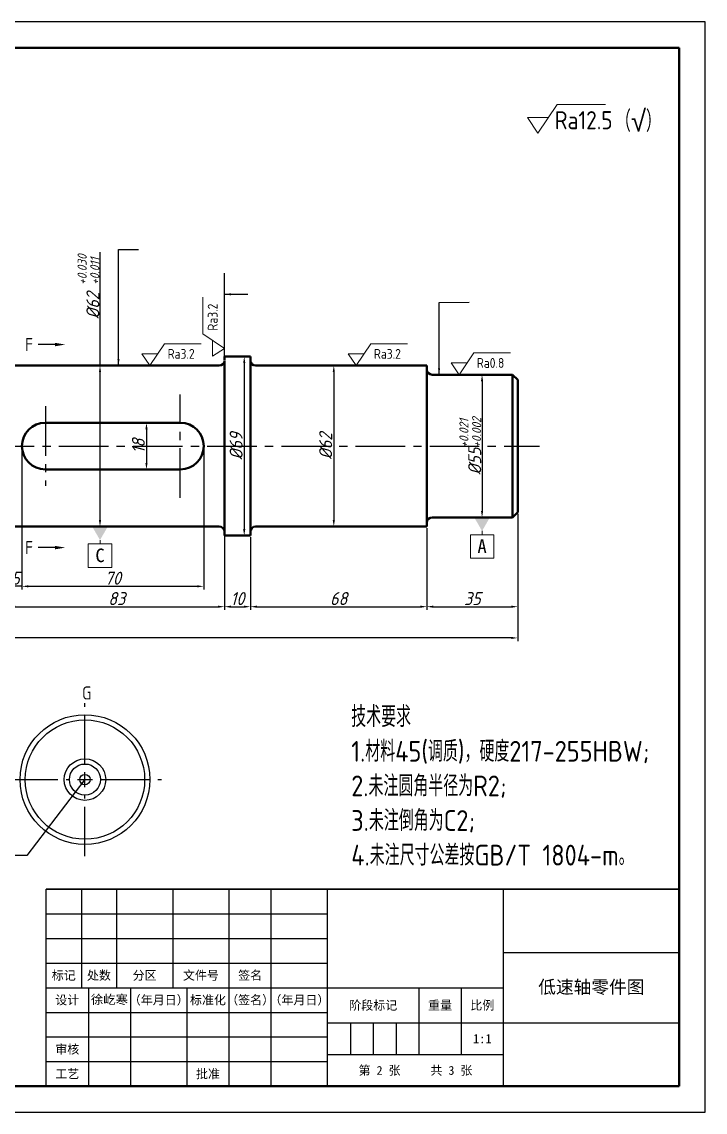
# Model space of a CAD drawing. Header units: millimetres. Extents: x -3078 to 425, y -739 to 825.
# Drawn here: x -2450 to -2186.7, y -739.5 to -319.5 of the extents above; entities that cross this region are included whole.
import ezdxf
from ezdxf import colors
from ezdxf.entities.mleader import LeaderData, LeaderLine
from ezdxf.enums import TextEntityAlignment as Align
from ezdxf.math import Vec2, Vec3

# ---------------------------------------------------------------- set-up
doc = ezdxf.new("R2010")
doc.units = ezdxf.units.MM
doc.linetypes.add('CENTER2', pattern=[28.575, 19.05, -3.175, 3.175, -3.175])
for name, color, linetype in [('中心线', 1, 'CENTER2'), ('点划线', 1, 'CENTER2'), ('细实线', 7, 'Continuous')]:
    doc.layers.add(name, color=color, linetype=linetype)
for name, color, linetype, lineweight in [('图层1', 7, 'Continuous', 50), ('标注', 7, 'Continuous', 15), ('粗实线', 7, 'Continuous', 50)]:
    doc.layers.add(name, color=color, linetype=linetype, lineweight=lineweight)
doc.styles.add('fansong', font='simfang.ttf', dxfattribs={"height": 4})
doc.styles.add('GB字体', font='gbenor.shx', dxfattribs={"height": 5, "bigfont": 'gbcbig.shx'})
doc.styles.add('SongTi', font='SimSun.ttf', dxfattribs={"height": 4})
doc.styles.get("Standard").update_dxf_attribs({"font": 'arial.ttf'})
doc.styles.add('公差', font='gbenor.shx', dxfattribs={"height": 5})
doc.styles.add('标注', font='isocp.shx', dxfattribs={"oblique": 15, "height": 5, "bigfont": 'gbcbig.shx'})
doc.dimstyles.new('1比2', dxfattribs={"dimtxt": 5, "dimasz": 2.5, "dimexe": 1.25, "dimexo": 0.625, "dimtad": 1, "dimlfac": 2, "dimdsep": 46, "dimtxsty": '标注', "dimcen": 2.5, "dimadec": 0, "dimazin": 0, "dimtfac": 1, "dimtmove": 0, "dimatfit": 3, "dimfxl": 1, "dimarcsym": 0})
doc.dimstyles.new('ISO-25', dxfattribs={"dimtxt": 4, "dimasz": 2.5, "dimexe": 1.25, "dimexo": 0.625, "dimtad": 1, "dimtxsty": 'Standard', "dimcen": 2.5, "dimadec": 0, "dimazin": 0, "dimtfac": 1, "dimtmove": 0, "dimatfit": 3, "dimfxl": 1, "dimarcsym": 0})
doc.dimstyles.new('标注', dxfattribs={"dimtxt": 5, "dimasz": 2.5, "dimexe": 1.25, "dimexo": 0.625, "dimtad": 1, "dimdsep": 46, "dimtxsty": '标注', "dimcen": 2.5, "dimadec": 0, "dimazin": 0, "dimtfac": 1, "dimtmove": 0, "dimatfit": 3, "dimfxl": 1, "dimarcsym": 0})

# ---------------------------------------------------------------- blocks, each defined once
blk = doc.blocks.new('*D20')
at = {"layer": 'Defpoints', "color": 0, "transparency": 16777216}
for p in [(-2454.93, -451.89), (-2454.93, -513.89), (-2419.87, -513.89)]:
    blk.add_point(p, dxfattribs=at)
at = {"layer": '细实线', "color": 0, "lineweight": -2, "transparency": 16777216}
for p, q in [((-2419.87, -451.89), (-2419.87, -408.21)), ((-2454.3, -451.89), (-2418.62, -451.89)), ((-2419.87, -511.39), (-2419.87, -454.39)), ((-2454.3, -513.89), (-2418.62, -513.89))]:
    blk.add_line(p, q, dxfattribs=at)
at = {"layer": '细实线', "color": 0, "transparency": 16777216}
for points in [[(-2420.29, -454.39), (-2419.46, -454.39), (-2419.87, -451.89)], [(-2420.29, -511.39), (-2419.46, -511.39), (-2419.87, -513.89)]]:
    blk.add_solid(points, dxfattribs=at)
at = {"layer": '细实线', "color": 0, "transparency": 16777216, "insert": (-2424.31, -421.46), "char_height": 5, "attachment_point": 5, "rotation": 90, "style": '标注'}
blk.add_mtext('%%C62 {\\H0.7x;\\S+0.030^ +0.011;}', dxfattribs=at)
blk = doc.blocks.new('*D21')
at = {"layer": 'Defpoints', "color": 0, "transparency": 16777216}
for p in [(-2388.93, -473.89), (-2401.97, -491.89), (-2388.93, -491.89)]:
    blk.add_point(p, dxfattribs=at)
at = {"layer": '细实线', "color": 0, "lineweight": -2, "transparency": 16777216}
for p, q in [((-2389.55, -473.89), (-2403.22, -473.89)), ((-2401.97, -476.39), (-2401.97, -489.39)), ((-2389.55, -491.89), (-2403.22, -491.89))]:
    blk.add_line(p, q, dxfattribs=at)
at = {"layer": '细实线', "color": 0, "transparency": 16777216}
for points in [[(-2402.38, -476.39), (-2401.55, -476.39), (-2401.97, -473.89)], [(-2402.38, -489.39), (-2401.55, -489.39), (-2401.97, -491.89)]]:
    blk.add_solid(points, dxfattribs=at)
at = {"layer": '细实线', "color": 0, "transparency": 16777216, "insert": (-2405.09, -482.89), "char_height": 5, "attachment_point": 5, "rotation": 90, "style": '标注'}
blk.add_mtext('18', dxfattribs=at)
blk = doc.blocks.new('*D23')
at = {"layer": 'Defpoints', "color": 0, "transparency": 16777216}
for p in [(-2449.93, -482.89), (-2379.93, -482.89), (-2379.93, -536.91)]:
    blk.add_point(p, dxfattribs=at)
at = {"layer": '细实线', "color": 0, "lineweight": -2, "transparency": 16777216}
for p, q in [((-2449.93, -483.51), (-2449.93, -538.16)), ((-2379.93, -483.51), (-2379.93, -538.16)), ((-2447.43, -536.91), (-2382.43, -536.91))]:
    blk.add_line(p, q, dxfattribs=at)
at = {"layer": '细实线', "color": 0, "transparency": 16777216}
for points in [[(-2447.43, -536.49), (-2447.43, -537.32), (-2449.93, -536.91)], [(-2382.43, -536.49), (-2382.43, -537.32), (-2379.93, -536.91)]]:
    blk.add_solid(points, dxfattribs=at)
at = {"layer": '细实线', "color": 0, "transparency": 16777216, "insert": (-2414.93, -533.78), "char_height": 5, "attachment_point": 5, "style": '标注'}
blk.add_mtext('70', dxfattribs=at)
blk = doc.blocks.new('*D24')
at = {"layer": 'Defpoints', "color": 0, "transparency": 16777216}
for p in [(-2454.93, -513.89), (-2371.93, -513.89), (-2371.93, -544.76)]:
    blk.add_point(p, dxfattribs=at)
at = {"layer": '细实线', "color": 0, "lineweight": -2, "transparency": 16777216}
for p, q in [((-2454.93, -514.51), (-2454.93, -546.01)), ((-2371.93, -514.51), (-2371.93, -546.01)), ((-2452.43, -544.76), (-2374.43, -544.76))]:
    blk.add_line(p, q, dxfattribs=at)
at = {"layer": '细实线', "color": 0, "transparency": 16777216}
for points in [[(-2452.43, -544.34), (-2452.43, -545.17), (-2454.93, -544.76)], [(-2374.43, -544.34), (-2374.43, -545.17), (-2371.93, -544.76)]]:
    blk.add_solid(points, dxfattribs=at)
at = {"layer": '细实线', "color": 0, "transparency": 16777216, "insert": (-2413.43, -541.63), "char_height": 5, "attachment_point": 5, "style": '标注'}
blk.add_mtext('83', dxfattribs=at)
blk = doc.blocks.new('*D25')
at = {"layer": 'Defpoints', "color": 0, "transparency": 16777216}
for p in [(-2371.93, -517.39), (-2361.93, -517.39), (-2361.93, -544.76)]:
    blk.add_point(p, dxfattribs=at)
at = {"layer": '细实线', "color": 0, "lineweight": -2, "transparency": 16777216}
for p, q in [((-2371.93, -518.01), (-2371.93, -546.01)), ((-2361.93, -518.01), (-2361.93, -546.01)), ((-2369.43, -544.76), (-2364.43, -544.76))]:
    blk.add_line(p, q, dxfattribs=at)
at = {"layer": '细实线', "color": 0, "transparency": 16777216}
for points in [[(-2369.43, -544.34), (-2369.43, -545.17), (-2371.93, -544.76)], [(-2364.43, -544.34), (-2364.43, -545.17), (-2361.93, -544.76)]]:
    blk.add_solid(points, dxfattribs=at)
at = {"layer": '细实线', "color": 0, "transparency": 16777216, "insert": (-2366.93, -541.63), "char_height": 5, "attachment_point": 5, "style": '标注'}
blk.add_mtext('10', dxfattribs=at)
blk = doc.blocks.new('*D26')
at = {"layer": 'Defpoints', "color": 0, "transparency": 16777216}
for p in [(-2361.93, -448.39), (-2364.31, -517.39), (-2361.93, -517.39)]:
    blk.add_point(p, dxfattribs=at)
at = {"layer": '细实线', "color": 0, "lineweight": -2, "transparency": 16777216}
for p, q in [((-2362.55, -448.39), (-2365.56, -448.39)), ((-2364.31, -450.89), (-2364.31, -514.89)), ((-2362.55, -517.39), (-2365.56, -517.39))]:
    blk.add_line(p, q, dxfattribs=at)
at = {"layer": '细实线', "color": 0, "transparency": 16777216}
for points in [[(-2364.72, -450.89), (-2363.89, -450.89), (-2364.31, -448.39)], [(-2364.72, -514.89), (-2363.89, -514.89), (-2364.31, -517.39)]]:
    blk.add_solid(points, dxfattribs=at)
at = {"layer": '细实线', "color": 0, "transparency": 16777216, "insert": (-2367.43, -482.89), "char_height": 5, "attachment_point": 5, "rotation": 90, "style": '标注'}
blk.add_mtext('%%C69', dxfattribs=at)
blk = doc.blocks.new('*D27')
at = {"layer": 'Defpoints', "color": 0, "transparency": 16777216}
for p in [(-2293.93, -513.89), (-2361.93, -517.39), (-2293.93, -544.76)]:
    blk.add_point(p, dxfattribs=at)
at = {"layer": '细实线', "color": 0, "lineweight": -2, "transparency": 16777216}
for p, q in [((-2293.93, -514.51), (-2293.93, -546.01)), ((-2361.93, -518.01), (-2361.93, -546.01)), ((-2359.43, -544.76), (-2296.43, -544.76))]:
    blk.add_line(p, q, dxfattribs=at)
at = {"layer": '细实线', "color": 0, "transparency": 16777216}
for points in [[(-2359.43, -544.34), (-2359.43, -545.17), (-2361.93, -544.76)], [(-2296.43, -544.34), (-2296.43, -545.17), (-2293.93, -544.76)]]:
    blk.add_solid(points, dxfattribs=at)
at = {"layer": '细实线', "color": 0, "transparency": 16777216, "insert": (-2327.93, -541.63), "char_height": 5, "attachment_point": 5, "style": '标注'}
blk.add_mtext('68', dxfattribs=at)
blk = doc.blocks.new('*D28')
at = {"layer": 'Defpoints', "color": 0, "transparency": 16777216}
for p in [(-2454.93, -482.89), (-2449.93, -482.89), (-2454.93, -536.91)]:
    blk.add_point(p, dxfattribs=at)
at = {"layer": '细实线', "color": 0, "lineweight": -2, "transparency": 16777216}
for p, q in [((-2454.93, -483.51), (-2454.93, -538.16)), ((-2449.93, -483.51), (-2449.93, -538.16)), ((-2457.43, -536.91), (-2459.93, -536.91)), ((-2449.93, -536.91), (-2454.93, -536.91)), ((-2447.43, -536.91), (-2444.93, -536.91))]:
    blk.add_line(p, q, dxfattribs=at)
at = {"layer": '细实线', "color": 0, "transparency": 16777216}
for points in [[(-2457.43, -536.49), (-2457.43, -537.32), (-2454.93, -536.91)], [(-2447.43, -536.49), (-2447.43, -537.32), (-2449.93, -536.91)]]:
    blk.add_solid(points, dxfattribs=at)
at = {"layer": '细实线', "color": 0, "transparency": 16777216, "insert": (-2452.43, -533.78), "char_height": 5, "attachment_point": 5, "style": '标注'}
blk.add_mtext('5', dxfattribs=at)
blk = doc.blocks.new('*D30')
at = {"layer": 'Defpoints', "color": 0, "transparency": 16777216}
for p in [(-2293.93, -451.89), (-2329.8, -513.89), (-2293.93, -513.89)]:
    blk.add_point(p, dxfattribs=at)
at = {"layer": '细实线', "color": 0, "lineweight": -2, "transparency": 16777216}
for p, q in [((-2294.55, -451.89), (-2331.05, -451.89)), ((-2329.8, -454.39), (-2329.8, -511.39)), ((-2294.55, -513.89), (-2331.05, -513.89))]:
    blk.add_line(p, q, dxfattribs=at)
at = {"layer": '细实线', "color": 0, "transparency": 16777216}
for points in [[(-2330.22, -454.39), (-2329.39, -454.39), (-2329.8, -451.89)], [(-2330.22, -511.39), (-2329.39, -511.39), (-2329.8, -513.89)]]:
    blk.add_solid(points, dxfattribs=at)
at = {"layer": '细实线', "color": 0, "transparency": 16777216, "insert": (-2332.93, -482.89), "char_height": 5, "attachment_point": 5, "rotation": 90, "style": '标注'}
blk.add_mtext('%%C62', dxfattribs=at)
blk = doc.blocks.new('*D31')
at = {"layer": 'Defpoints', "color": 0, "transparency": 16777216}
for p in [(-2260.93, -455.39), (-2272.68, -510.39), (-2260.93, -510.39)]:
    blk.add_point(p, dxfattribs=at)
at = {"layer": '细实线', "color": 0, "lineweight": -2, "transparency": 16777216}
for p, q in [((-2261.55, -455.39), (-2273.93, -455.39)), ((-2272.68, -457.89), (-2272.68, -507.89)), ((-2261.55, -510.39), (-2273.93, -510.39))]:
    blk.add_line(p, q, dxfattribs=at)
at = {"layer": '细实线', "color": 0, "transparency": 16777216}
for points in [[(-2273.1, -457.89), (-2272.27, -457.89), (-2272.68, -455.39)], [(-2273.1, -507.89), (-2272.27, -507.89), (-2272.68, -510.39)]]:
    blk.add_solid(points, dxfattribs=at)
at = {"layer": '细实线', "color": 0, "transparency": 16777216, "insert": (-2277.22, -482.89), "char_height": 5, "attachment_point": 5, "rotation": 90, "style": '标注'}
blk.add_mtext('%%C55{\\H0.7x;\\S+0.021^ +0.002;}', dxfattribs=at)
blk = doc.blocks.new('*D32')
at = {"layer": 'Defpoints', "color": 0, "transparency": 16777216}
for p in [(-2258.93, -508.39), (-2293.93, -513.89), (-2258.93, -544.76)]:
    blk.add_point(p, dxfattribs=at)
at = {"layer": '细实线', "color": 0, "lineweight": -2, "transparency": 16777216}
for p, q in [((-2258.93, -509.01), (-2258.93, -546.01)), ((-2293.93, -514.51), (-2293.93, -546.01)), ((-2291.43, -544.76), (-2261.43, -544.76))]:
    blk.add_line(p, q, dxfattribs=at)
at = {"layer": '细实线', "color": 0, "transparency": 16777216}
for points in [[(-2291.43, -544.34), (-2291.43, -545.17), (-2293.93, -544.76)], [(-2261.43, -544.34), (-2261.43, -545.17), (-2258.93, -544.76)]]:
    blk.add_solid(points, dxfattribs=at)
at = {"layer": '细实线', "color": 0, "transparency": 16777216, "insert": (-2276.43, -541.63), "char_height": 5, "attachment_point": 5, "style": '标注'}
blk.add_mtext('35', dxfattribs=at)
blk = doc.blocks.new('*D33')
at = {"layer": 'Defpoints', "color": 0, "transparency": 16777216}
for p in [(-2683.43, -503.39), (-2258.93, -508.39), (-2683.43, -556.79)]:
    blk.add_point(p, dxfattribs=at)
at = {"layer": '细实线', "color": 0, "lineweight": -2, "transparency": 16777216}
for p, q in [((-2683.43, -504.01), (-2683.43, -558.04)), ((-2258.93, -509.01), (-2258.93, -558.04)), ((-2261.43, -556.79), (-2680.93, -556.79))]:
    blk.add_line(p, q, dxfattribs=at)
at = {"layer": '细实线', "color": 0, "transparency": 16777216}
for points in [[(-2680.93, -556.38), (-2680.93, -557.21), (-2683.43, -556.79)], [(-2261.43, -556.38), (-2261.43, -557.21), (-2258.93, -556.79)]]:
    blk.add_solid(points, dxfattribs=at)
at = {"layer": '细实线', "color": 0, "transparency": 16777216, "insert": (-2471.18, -553.67), "char_height": 5, "attachment_point": 5, "style": '标注'}
blk.add_mtext('424.5', dxfattribs=at)
blk = doc.blocks.new('*U81')
at = {"layer": '点划线', "color": 0, "linetype": 'CENTER2', "transparency": 16777216}
for p, q in [((0, 5.8), (0, 29.5)), ((-29.5, 0), (-5.8, 0)), ((5.8, 0), (29.5, 0)), ((0, -29.5), (0, -5.8))]:
    blk.add_line(p, q, dxfattribs=at)
at = {"layer": '点划线', "color": 0, "linetype": 'Continuous', "transparency": 16777216}
for p, q in [((-2.9, 0), (2.9, 0)), ((0, -2.9), (0, 2.9))]:
    blk.add_line(p, q, dxfattribs=at)

msp = doc.modelspace()

# ---------------------------------------------------------------- linework, layer by layer
at = {"linetype": 'Continuous', "lineweight": 15}
for p, q in [((-2272.6847, -515.5933), (-2272.6847, -517.0933)), ((-2424.3734, -520.5933), (-2415.3734, -520.5933)), ((-2424.3734, -529.5933), (-2424.3734, -520.5933)), ((-2419.8734, -519.0933), (-2419.8734, -520.5933)), ((-2415.3734, -520.5933), (-2415.3734, -529.5933)), ((-2277.1847, -517.0933), (-2268.1847, -517.0933)), ((-2277.1847, -526.0933), (-2277.1847, -517.0933)), ((-2268.1847, -517.0933), (-2268.1847, -526.0933)), ((-2268.1847, -526.0933), (-2277.1847, -526.0933)), ((-2415.3734, -529.5933), (-2424.3734, -529.5933))]:
    msp.add_line(p, q, dxfattribs=at)
for p, q in [((-2440.6058, -653.5901), (-2196.7241, -653.5901)), ((-2440.6058, -729.4644), (-2440.6058, -653.5901)), ((-2196.7241, -653.5901), (-2440.6058, -653.5901)), ((-2440.6058, -653.5901), (-2196.7241, -653.5901)), ((-2427.0568, -653.5901), (-2427.0568, -691.5273)), ((-2413.5079, -653.5901), (-2413.5079, -691.5273)), ((-2391.8295, -653.5901), (-2391.8295, -691.5273)), ((-2370.1511, -729.4644), (-2370.1511, -653.5901)), ((-2353.8923, -729.4644), (-2353.8923, -653.5901)), ((-2332.214, -729.4644), (-2332.214, -653.5901)), ((-2332.214, -729.4644), (-2332.214, -653.5901)), ((-2264.469, -729.4644), (-2264.469, -653.5901)), ((-2440.6058, -663.0744), (-2332.214, -663.0744)), ((-2440.6058, -672.5587), (-2332.214, -672.5587)), ((-2264.469, -677.9783), (-2196.7241, -677.9783)), ((-2440.6058, -682.043), (-2332.214, -682.043)), ((-2440.6058, -691.5273), (-2264.469, -691.5273)), ((-2424.347, -691.5273), (-2424.347, -729.4644)), ((-2408.0883, -691.5273), (-2408.0883, -729.4644)), ((-2386.4099, -691.5273), (-2386.4099, -729.4644)), ((-2296.9866, -691.5273), (-2296.9866, -717.2703)), ((-2280.7278, -691.5273), (-2280.7278, -717.2703)), ((-2440.6058, -701.0116), (-2332.214, -701.0116)), ((-2332.214, -705.0763), (-2196.7241, -705.0763)), ((-2323.4071, -705.0763), (-2323.4071, -717.2703)), ((-2314.6003, -705.0763), (-2314.6003, -717.2703)), ((-2305.7934, -705.0763), (-2305.7934, -717.2703)), ((-2440.6058, -710.4959), (-2332.214, -710.4959)), ((-2332.214, -717.2703), (-2264.469, -717.2703)), ((-2440.6058, -729.4644), (-2440.6058, -718.6252)), ((-2440.6058, -719.9801), (-2332.214, -719.9801))]:
    msp.add_line(p, q)
for points in [[(-2275.6847, -510.3883), (-2269.6847, -510.3883), (-2272.6847, -515.5933)], [(-2422.8734, -513.8883), (-2416.8734, -513.8883), (-2419.8734, -519.0933)]]:
    msp.add_solid(points, dxfattribs=at)
at = {"layer": '中心线'}
for p, q in [((-2388.9287, -502.7837), (-2388.9287, -462.9928)), ((-2440.9287, -467.5756), (-2440.9287, -498.201))]:
    msp.add_line(p, q, dxfattribs=at)
msp.add_lwpolyline([(-2692.8588, -482.8883), (-2250.5045, -482.8883)], dxfattribs=at)
at = {"layer": '图层1'}
for p, q in [((-2755.7241, -329.4644), (-2196.7241, -329.4644)), ((-2196.7241, -329.4644), (-2196.7241, -729.4644)), ((-2755.7241, -729.4644), (-2196.7241, -729.4644)), ((-2376.7241, -729.4644), (-2196.7241, -729.4644)), ((-2376.7241, -729.4644), (-2196.7241, -729.4644)), ((-2336.7241, -729.4644), (-2196.7241, -729.4644))]:
    msp.add_line(p, q, dxfattribs=at)
at = {"layer": '标注'}
for p, q in [((-2251.1389, -362.3162), (-2243.7389, -351.3162)), ((-2243.7389, -351.3162), (-2225.1389, -351.3162)), ((-2255.1389, -356.3162), (-2247.1389, -356.3162)), ((-2251.1389, -362.3162), (-2255.1389, -356.3162)), ((-2380.2912, -439.6473), (-2380.2912, -425.5071)), ((-2371.9287, -445.273), (-2380.2912, -439.6473)), ((-2400.6668, -451.8883), (-2395.0412, -443.5258)), ((-2395.0412, -443.5258), (-2380.901, -443.5258)), ((-2376.4901, -448.3139), (-2376.4901, -442.2321)), ((-2321.2008, -451.8883), (-2315.5751, -443.5258)), ((-2315.5751, -443.5258), (-2301.4349, -443.5258)), ((-2403.7078, -447.3269), (-2397.6259, -447.3269)), ((-2400.6668, -451.8883), (-2403.7078, -447.3269)), ((-2371.9287, -445.273), (-2376.4901, -448.3139)), ((-2324.2417, -447.3269), (-2318.1599, -447.3269)), ((-2321.2008, -451.8883), (-2324.2417, -447.3269)), ((-2281.5434, -455.3883), (-2275.9177, -447.0258)), ((-2275.9177, -447.0258), (-2261.7775, -447.0258)), ((-2284.5843, -450.8269), (-2278.5025, -450.8269)), ((-2281.5434, -455.3883), (-2284.5843, -450.8269))]:
    msp.add_line(p, q, dxfattribs=at)
at = {"layer": '粗实线'}
for p, q in [((-2371.9287, -448.3883), (-2361.9287, -448.3883)), ((-2371.9287, -448.3883), (-2371.9287, -449.6383)), ((-2361.9287, -449.8883), (-2361.9287, -448.3883)), ((-2361.9287, -448.3883), (-2361.9287, -517.3883)), ((-2454.9287, -451.8883), (-2373.9287, -451.8883)), ((-2371.9287, -517.3883), (-2371.9287, -449.8883)), ((-2359.9287, -451.8883), (-2293.9287, -451.8883)), ((-2293.9287, -451.8883), (-2293.9287, -513.8883)), ((-2281.9287, -455.3883), (-2291.9287, -455.3883)), ((-2281.9287, -455.3883), (-2260.9287, -455.3883)), ((-2260.9287, -455.3883), (-2258.9287, -457.3883)), ((-2260.9287, -455.3883), (-2260.9287, -510.3883)), ((-2258.9287, -508.3883), (-2258.9287, -457.3883)), ((-2440.9287, -473.8883), (-2388.9287, -473.8883)), ((-2388.9287, -491.8883), (-2440.9287, -491.8883)), ((-2281.9287, -510.3883), (-2291.9287, -510.3883)), ((-2281.9287, -510.3883), (-2260.9287, -510.3883)), ((-2260.9287, -510.3883), (-2258.9287, -508.3883)), ((-2373.9287, -513.8883), (-2454.9287, -513.8883)), ((-2293.9287, -513.8883), (-2359.9287, -513.8883)), ((-2361.9287, -517.3883), (-2371.9287, -517.3883))]:
    msp.add_line(p, q, dxfattribs=at)
for centre, radius, start, end in [((-2373.9287, -449.8883), 2, 270, 0), ((-2359.9287, -449.8883), 2, 180, 270), ((-2291.9287, -453.3883), 2, 180, 270), ((-2440.9287, -482.8883), 9, 90, 270), ((-2388.9287, -482.8883), 9, 270, 90), ((-2291.9287, -512.3883), 2, 90, 180), ((-2373.9287, -515.8883), 2, 0, 90), ((-2359.9287, -515.8883), 2, 90, 180)]:
    msp.add_arc(centre, radius, start, end, dxfattribs=at)
at = {"layer": '细实线'}
for p, q in [((-2371.9287, -448.3883), (-2371.9287, -416.2307)), ((-2425.6716, -611.3513), (-2448.0261, -640.5996)), ((-2448.0261, -640.5996), (-2472.1985, -640.5996))]:
    msp.add_line(p, q, dxfattribs=at)
msp.add_lwpolyline([(-2780.7241, -739.4644), (-2186.7241, -739.4644), (-2186.7241, -319.4644), (-2780.7241, -319.4644)], close=True, dxfattribs=at)
for radius in [25, 23, 8, 6, 2]:
    msp.add_circle((-2425.6716, -611.3513), radius, dxfattribs=at)

# ---------------------------------------------------------------- block references
at = {"layer": '点划线', "linetype": 'CENTER2'}
msp.add_blockref('*U81', (-2425.6716, -611.3513), dxfattribs=at)

# ---------------------------------------------------------------- texts
for s, height, style, p in [('A', 5.25, 'SongTi', (-2272.6847, -521.476)), ('C', 5.25, 'SongTi', (-2419.8734, -524.976)), ('标记', 3.38725, 'fansong', (-2433.8313, -686.7851)), ('处数', 3.38725, 'fansong', (-2420.2824, -686.7851)), ('文件号', 3.38725, 'fansong', (-2380.9903, -686.7851)), ('签名', 3.38725, 'fansong', (-2362.0217, -686.7851)), ('分区', 3.38725, 'fansong', (-2402.6687, -686.7851)), ('设计', 3.38725, 'fansong', (-2432.4764, -696.2694)), ('（年月日）', 3.38725, 'fansong', (-2397.2491, -696.2694)), ('标准化', 3.38725, 'fansong', (-2378.2805, -696.2694)), ('（签名）', 3.38725, 'fansong', (-2362.0217, -696.2694)), ('（年月日）', 3.38725, 'fansong', (-2343.0531, -696.2694)), ('阶段标记', 3.38725, 'fansong', (-2314.6003, -698.3018)), ('重量', 3.38725, 'fansong', (-2288.8572, -698.3018)), ('比例', 3.38725, 'fansong', (-2272.5984, -698.3018)), ('审核', 3.38725, 'fansong', (-2432.4764, -715.238)), ('第 2 张     共 3 张', 3.387246, 'fansong', (-2298.3415, -723.3674)), ('工艺', 3.38725, 'fansong', (-2432.4764, -724.7223)), ('批准', 3.38725, 'fansong', (-2378.2805, -724.7223))]:
    msp.add_text(s, height=height, dxfattribs=dict(style=style)).set_placement(p, align=Align.MIDDLE_CENTER)
at = {"insert": (-2323.092, -583.1077), "char_height": 8, "width": 146.137093, "attachment_point": 1, "style": 'GB字体'}
msp.add_mtext('技术要求^J1.材料45(调质)，硬度217-255HBW;^J2.未注圆角半径为R2;^J3.未注倒角为C2;^J4.未注尺寸公差按GB/T 1804-m。', dxfattribs=at)
at = {"layer": '粗实线', "attachment_point": 5, "style": 'fansong'}
for s, width, insert, char_height in [('低速轴零件图', 67.744925, (-2230.5966, -691.5273), 5), ('徐屹寒', 16.258782, (-2416.2177, -696.2694), 3.5), ('1:1', 16.258782, (-2272.5984, -711.1733), 3.5)]:
    msp.add_mtext_dynamic_manual_height_columns(s, width=width, gutter_width=25, heights=[0], dxfattribs=dict(at, insert=insert, char_height=char_height))
at = {"layer": '细实线', "attachment_point": 1}
for s, width, gutter_width, insert, char_height, style in [('（√）', 15.131899, 20, (-2221.1375, -353.7447), 8, 'GB字体'), ('Ra12.5', 21.810341, 20, (-2244.6922, -353.8665), 7, 'GB字体'), ('Ra3.2', 16.580792, 15.2045, (-2393.8209, -445.4646), 3.80113, 'GB字体'), ('Ra3.2', 16.580792, 15.2045, (-2314.3549, -445.4646), 3.80113, 'GB字体'), ('Ra0.8', 16.580792, 15.2045, (-2274.6974, -448.9646), 3.80113, 'GB字体'), ('G', 20.55299, 12.5, (-2426.7533, -575.4915), 5, '公差')]:
    msp.add_mtext_dynamic_manual_height_columns(s, width=width, gutter_width=gutter_width, heights=[0], dxfattribs=dict(at, insert=insert, char_height=char_height, style=style))
at = {"layer": '细实线', "insert": (-2378.3524, -438.427), "char_height": 3.80113, "attachment_point": 1, "rotation": 90, "style": 'GB字体'}
msp.add_mtext_dynamic_manual_height_columns('Ra3.2', width=16.580792, gutter_width=15.2045, heights=[0], dxfattribs=at)

# ---------------------------------------------------------------- dimensions: what is measured, and where the dimension line sits
at = {"layer": '细实线'}
dim = msp.add_linear_dim(base=(-2419.8734, -513.8883), p1=(-2454.9287, -451.8883), p2=(-2454.9287, -513.8883), angle=90, text='%%C<> {\\H0.7x;\\S+0.030^ +0.011;}', dimstyle='ISO-25', override={"dimtxsty": '标注'}, dxfattribs=at)
dim.commit()
dim.dimension.update_dxf_attribs({"geometry": '*D20', "text_midpoint": (-2419.8734, -421.463), "dimtype": 160})
for base, p1, p2, picture, middle in [((-2364.3064, -517.3883), (-2361.9287, -448.3883), (-2361.9287, -517.3883), '*D26', (-2367.4314, -482.8883)), ((-2329.803, -513.8883), (-2293.9287, -451.8883), (-2293.9287, -513.8883), '*D30', (-2332.9284, -482.8883))]:
    dim = msp.add_linear_dim(base=base, p1=p1, p2=p2, angle=90, text='%%C<>', dimstyle='标注', dxfattribs=at)
    dim.commit()
    dim.dimension.update_dxf_attribs({"geometry": picture, "text_midpoint": middle})
dim = msp.add_linear_dim(base=(-2272.6847, -510.3883), p1=(-2260.9287, -455.3883), p2=(-2260.9287, -510.3883), angle=90, text='%%C<>{\\H0.7x;\\S+0.021^ +0.002;}', dimstyle='标注', dxfattribs=at)
dim.commit()
dim.dimension.update_dxf_attribs({"geometry": '*D31', "text_midpoint": (-2272.6847, -482.8883), "dimtype": 160})
dim = msp.add_linear_dim(base=(-2401.9677, -491.8883), p1=(-2388.9287, -473.8883), p2=(-2388.9287, -491.8883), angle=90, dimstyle='ISO-25', override={"dimtxsty": '标注'}, dxfattribs=at)
dim.commit()
dim.dimension.update_dxf_attribs({"geometry": '*D21', "text_midpoint": (-2405.0927, -482.8883)})
for base, p1, p2, picture, middle in [((-2454.9287, -536.9063), (-2449.9287, -482.8883), (-2454.9287, -482.8883), '*D28', (-2452.4287, -533.7813)), ((-2258.9287, -544.757), (-2293.9287, -513.8883), (-2258.9287, -508.3883), '*D32', (-2276.4287, -541.632)), ((-2293.9287, -544.757), (-2361.9287, -517.3883), (-2293.9287, -513.8883), '*D27', (-2327.9287, -541.632)), ((-2361.9287, -544.757), (-2371.9287, -517.3883), (-2361.9287, -517.3883), '*D25', (-2366.9287, -541.632))]:
    dim = msp.add_linear_dim(base=base, p1=p1, p2=p2, dimstyle='标注', dxfattribs=at)
    dim.commit()
    dim.dimension.update_dxf_attribs({"geometry": picture, "text_midpoint": middle})
for base, p1, p2, picture, middle in [((-2379.9287, -536.9063), (-2449.9287, -482.8883), (-2379.9287, -482.8883), '*D23', (-2414.9287, -536.9063)), ((-2371.9287, -544.757), (-2454.9287, -513.8883), (-2371.9287, -513.8883), '*D24', (-2413.4287, -544.757))]:
    dim = msp.add_linear_dim(base=base, p1=p1, p2=p2, dimstyle='ISO-25', override={"dimtxsty": '标注'}, dxfattribs=at)
    dim.commit()
    dim.dimension.update_dxf_attribs({"geometry": picture, "text_midpoint": middle, "dimtype": 160})
dim = msp.add_linear_dim(base=(-2683.4287, -556.7942), p1=(-2258.9287, -508.3883), p2=(-2683.4287, -503.3883), dimstyle='标注', dxfattribs=at)
dim.commit()
dim.dimension.update_dxf_attribs({"geometry": '*D33', "text_midpoint": (-2471.1787, -556.7942), "dimtype": 160})

# ---------------------------------------------------------------- leaders
for points in [[(-2412.7581, -451.8883), (-2412.7581, -407.1251), (-2404.9941, -407.1251)], [(-2371.9287, -424.433), (-2362.977, -424.433)], [(-2289.2579, -455.3883), (-2289.2579, -427.6091), (-2277.6204, -427.4346)]]:
    msp.add_leader(points, dimstyle='1比2', override={"dimgap": 0.625, "dimtad": 0}, dxfattribs=at)
ml = msp.add_multileader_mtext('Standard', dxfattribs=at)
ml.set_content('F', color=256, style='公差')
ml.set_leader_properties()
ml.build(insert=Vec2(0, 0))
ctx = ml.context
ctx.base_point, ctx.char_height, ctx.plane_origin = Vec3(-2449.3399, -443.7794), 5, Vec3(-2426.7536, -443.7794)
ctx.text_align_type = 2
notes = []
notes.append((ctx, [(0, (1, 1, 0), (-2442.7332, -443.7794), (-1, 0), 0.94, [(0, [(-2433.2083, -443.7794)], 0, [])])]))
ctx.mtext.insert, ctx.mtext.alignment, ctx.mtext.flow_direction = Vec3(-2445.6732, -441.2794), 3, 5
ml = msp.add_multileader_mtext('Standard', dxfattribs=at)
ml.set_content('F', color=256, style='公差')
ml.set_leader_properties()
ml.build(insert=Vec2(0, 0))
ctx = ml.context
ctx.base_point, ctx.char_height, ctx.plane_origin = Vec3(-2449.3399, -521.9971), 5, Vec3(-2426.7536, -521.9971)
ctx.text_align_type = 2
notes.append((ctx, [(0, (1, 1, 0), (-2442.7332, -521.9971), (-1, 0), 0.94, [(0, [(-2433.2083, -521.9971)], 0, [])])]))
ctx.mtext.insert, ctx.mtext.alignment, ctx.mtext.flow_direction = Vec3(-2445.6732, -519.4971), 3, 5
for ctx, leaders in notes:
    for number, flags, end, landing, length, lines in leaders:
        leader = LeaderData()
        leader.index, (leader.has_last_leader_line, leader.has_dogleg_vector, leader.attachment_direction) = number, flags
        leader.last_leader_point, leader.dogleg_vector, leader.dogleg_length = Vec3(end), Vec3(landing), length
        for number, points, colour, breaks in lines:
            line = LeaderLine()
            line.index, line.vertices, line.color, line.breaks = number, Vec3.list(points), colors.encode_raw_color(colour), breaks
            leader.lines.append(line)
        ctx.leaders.append(leader)

doc.saveas('drawing.dxf')
